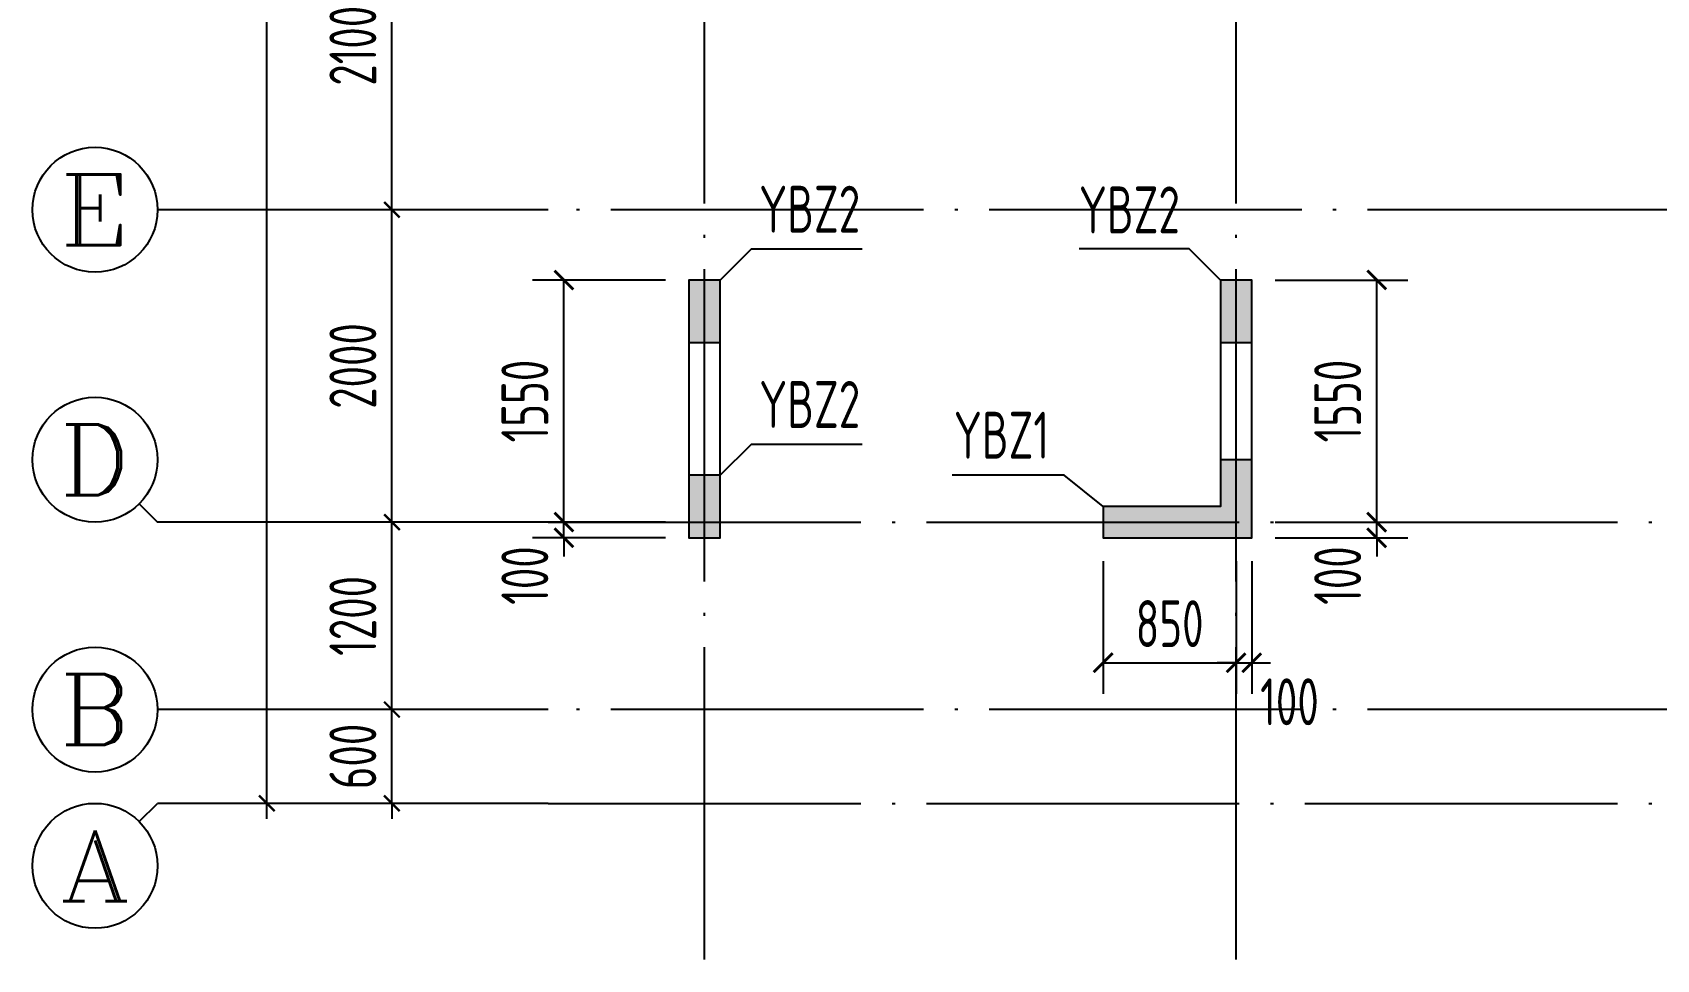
# Model space of a CAD drawing. Extents: x 826826 to 1642106, y -156213 to 399140.
# Drawn here: x 1167277 to 1177667, y 257097 to 263032 of the extents above; entities that cross this region are included whole.
import ezdxf
from ezdxf.enums import TextEntityAlignment as Align

# ---------------------------------------------------------------- set-up
doc = ezdxf.new("R2010")
doc.units = 0
doc.header["$LTSCALE"] = 1000
doc.linetypes.add('DOTE', pattern=[2.42, 2, -0.2, 0.02, -0.2])
doc.layers.get('0').update_dxf_attribs({"linetype": 'CONTINUOUS'})
doc.layers.get('DEFPOINTS').update_dxf_attribs({"linetype": 'CONTINUOUS'})
for name, color, linetype in [('A-AXIS', 1, 'CONTINUOUS'), ('A-DOTE', 10, 'DOTE'), ('AXIS_TEXT', 4, 'CONTINUOUS'), ('S-Q墙实线', 6, 'CONTINUOUS'), ('S-Q墙标注', 3, 'CONTINUOUS'), ('S-X详图填充', 252, 'CONTINUOUS'), ('S-X详图实线', 4, 'CONTINUOUS'), ('S-Y一般标注', 3, 'CONTINUOUS'), ('S-Z柱编号', 6, 'CONTINUOUS')]:
    doc.layers.add(name, color=color, linetype=linetype)
doc.styles.add('_TCH_AXIS', font='COMPLEX', dxfattribs={"bigfont": 'GBCBIG'})
doc.styles.add('COMPLEX', font='COMPLEX')
doc.styles.add('TSSD_DIMENSION', font='Tssdeng.shx', dxfattribs={"width": 0.7, "bigfont": 'tssdchn.shx'})
doc.styles.add('TSSD_REIN', font='tssdeng.shx', dxfattribs={"width": 0.7, "height": 300, "bigfont": 'tssdchn.shx'})
doc.styles.add('结构文字', font='zstxt.shx', dxfattribs={"width": 0.7, "bigfont": 'zshz.shx'})
doc.dimstyles.new('STRUCK', dxfattribs={"dimtxt": 400, "dimasz": 121, "dimexe": 200, "dimexo": 150, "dimgap": 115, "dimtad": 1, "dimdec": 0, "dimdsep": 46, "dimtxsty": '结构文字', "dimblk": 'ARCHTICK', "dimcen": 400, "dimclrd": 3, "dimclre": 3, "dimclrt": 7, "dimadec": 0, "dimazin": 0, "dimtfac": 1, "dimtdec": 0, "dimtix": 1, "dimtmove": 2, "dimatfit": 3, "dimldrblk": '_DIMX', "dimfxl": 0, "dimtolj": 1, "dimtzin": 0, "dimarcsym": 0})
doc.dimstyles.new('TSSD_100_100$0', dxfattribs={"dimtxt": 300, "dimasz": 80, "dimexe": 100, "dimexo": 250, "dimgap": 100, "dimtad": 1, "dimdec": 0, "dimzin": 0, "dimdsep": 46, "dimtxsty": 'TSSD_DIMENSION', "dimblk": 'ARCHTICK', "dimcen": 0, "dimdle": 100, "dimclrd": 3, "dimclre": 3, "dimclrt": 7, "dimadec": 0, "dimazin": 0, "dimtfac": 1, "dimtdec": 0, "dimtix": 1, "dimtmove": 2, "dimatfit": 3, "dimldrblk": 'ARCHTICK', "dimfxl": 0, "dimtolj": 1, "dimtzin": 0, "dimarcsym": 0})

# ---------------------------------------------------------------- blocks, each defined once
blk = doc.blocks.new('_ArchTick')
at = {"color": 0, "linetype": 'ByBlock', "const_width": 0.15}
blk.add_lwpolyline([(-0.5, -0.5), (0.5, 0.5)], dxfattribs=at)
blk = doc.blocks.new('*D36')
at = {"layer": 'DEFPOINTS', "color": 0}
for p in [(738721, 334882), (739721, 334882), (739721, 334282)]:
    blk.add_point(p, dxfattribs=at)
at = {"layer": 'S-Y一般标注', "color": 0, "lineweight": -2}
for p, q in [((738721, 334882), (738721, 334982)), ((739471, 334882), (738621, 334882)), ((738721, 334282), (738721, 334882)), ((739471, 334282), (738621, 334282)), ((738721, 334282), (738721, 334182))]:
    blk.add_line(p, q, dxfattribs=at)
at = {"layer": 'S-Y一般标注', "color": 0, "lineweight": -2, "xscale": 100, "yscale": 100, "zscale": 100}
for p, rotation in [((738721, 334882), 270), ((738721, 334282), 90)]:
    blk.add_blockref('_ArchTick', p, dxfattribs=dict(at, rotation=rotation))
at = {"layer": 'S-Y一般标注', "color": 7, "insert": (738471, 334582), "char_height": 300, "attachment_point": 5, "rotation": 90, "style": 'TSSD_DIMENSION'}
blk.add_mtext('\\A1;600', dxfattribs=at)
blk = doc.blocks.new('*D37')
at = {"layer": 'DEFPOINTS', "color": 0}
for p in [(738721, 336082), (739721, 336082), (739721, 334882)]:
    blk.add_point(p, dxfattribs=at)
at = {"layer": 'S-Y一般标注', "color": 0, "lineweight": -2}
for p, q in [((738721, 334782), (738721, 336182)), ((739471, 336082), (738621, 336082)), ((739471, 334882), (738621, 334882))]:
    blk.add_line(p, q, dxfattribs=at)
at = {"layer": 'S-Y一般标注', "color": 0, "lineweight": -2, "xscale": 100, "yscale": 100, "zscale": 100}
for p, rotation in [((738721, 336082), 90), ((738721, 334882), 270)]:
    blk.add_blockref('_ArchTick', p, dxfattribs=dict(at, rotation=rotation))
at = {"layer": 'S-Y一般标注', "color": 7, "insert": (738471, 335482), "char_height": 300, "attachment_point": 5, "rotation": 90, "style": 'TSSD_DIMENSION'}
blk.add_mtext('\\A1;1200', dxfattribs=at)
blk = doc.blocks.new('*D38')
at = {"layer": 'DEFPOINTS', "color": 0}
for p in [(738721, 338082), (739721, 338082), (739721, 336082)]:
    blk.add_point(p, dxfattribs=at)
at = {"layer": 'S-Y一般标注', "color": 0, "lineweight": -2}
for p, q in [((738721, 335982), (738721, 338182)), ((739471, 338082), (738621, 338082)), ((739471, 336082), (738621, 336082))]:
    blk.add_line(p, q, dxfattribs=at)
at = {"layer": 'S-Y一般标注', "color": 0, "lineweight": -2, "xscale": 100, "yscale": 100, "zscale": 100}
for p, rotation in [((738721, 338082), 90), ((738721, 336082), 270)]:
    blk.add_blockref('_ArchTick', p, dxfattribs=dict(at, rotation=rotation))
at = {"layer": 'S-Y一般标注', "color": 7, "insert": (738471, 337082), "char_height": 300, "attachment_point": 5, "rotation": 90, "style": 'TSSD_DIMENSION'}
blk.add_mtext('\\A1;2000', dxfattribs=at)
blk = doc.blocks.new('*D39')
at = {"layer": 'DEFPOINTS', "color": 0}
for p in [(738721, 340182), (739721, 340182), (739721, 338082)]:
    blk.add_point(p, dxfattribs=at)
at = {"layer": 'S-Y一般标注', "color": 0, "lineweight": -2}
for p, q in [((738721, 337982), (738721, 340282)), ((739471, 340182), (738621, 340182)), ((739471, 338082), (738621, 338082))]:
    blk.add_line(p, q, dxfattribs=at)
at = {"layer": 'S-Y一般标注', "color": 0, "lineweight": -2, "xscale": 100, "yscale": 100, "zscale": 100}
for p, rotation in [((738721, 340182), 90), ((738721, 338082), 270)]:
    blk.add_blockref('_ArchTick', p, dxfattribs=dict(at, rotation=rotation))
at = {"layer": 'S-Y一般标注', "color": 7, "insert": (738471, 339132), "char_height": 300, "attachment_point": 5, "rotation": 90, "style": 'TSSD_DIMENSION'}
blk.add_mtext('\\A1;2100', dxfattribs=at)
blk = doc.blocks.new('*D47')
at = {"layer": 'DEFPOINTS', "color": 0}
for p in [(737921, 348782), (739721, 348782), (739721, 334282)]:
    blk.add_point(p, dxfattribs=at)
at = {"layer": 'S-Y一般标注', "color": 0, "lineweight": -2}
for p, q in [((737921, 334182), (737921, 348882)), ((739471, 348782), (737821, 348782)), ((739471, 334282), (737821, 334282))]:
    blk.add_line(p, q, dxfattribs=at)
at = {"layer": 'S-Y一般标注', "color": 0, "lineweight": -2, "xscale": 100, "yscale": 100, "zscale": 100}
for p, rotation in [((737921, 348782), 90), ((737921, 334282), 270)]:
    blk.add_blockref('_ArchTick', p, dxfattribs=dict(at, rotation=rotation))
at = {"layer": 'S-Y一般标注', "color": 7, "insert": (737671, 341532), "char_height": 300, "attachment_point": 5, "rotation": 90, "style": 'TSSD_DIMENSION'}
blk.add_mtext('\\A1;14500', dxfattribs=at)
blk = doc.blocks.new('_AXISO')
blk.add_circle((0, 0), 0.5)
at = {"layer": 'AXIS_TEXT', "style": 'COMPLEX', "width": 1.041667}
blk.add_attdef('A', text='', height=0.56, dxfattribs=at).set_placement((-0.25, -0.28), (0.25, -0.28), align=Align.FIT)
blk = doc.blocks.new('*D353')
at = {"layer": 'DEFPOINTS', "color": 0}
for p in [(1170677, 259897), (1171477, 259897), (1171477, 259797)]:
    blk.add_point(p, dxfattribs=at)
at = {"layer": 'S-Q墙标注', "color": 3, "lineweight": -2}
for p, q in [((1170677, 259897), (1170677, 260018)), ((1171327, 259897), (1170477, 259897)), ((1170677, 259797), (1170677, 259897)), ((1171327, 259797), (1170477, 259797)), ((1170677, 259797), (1170677, 259676))]:
    blk.add_line(p, q, dxfattribs=at)
at = {"layer": 'S-Q墙标注', "color": 3, "lineweight": -2, "xscale": 121, "yscale": 121, "zscale": 121}
for p, rotation in [((1170677, 259897), 270), ((1170677, 259797), 90)]:
    blk.add_blockref('_ArchTick', p, dxfattribs=dict(at, rotation=rotation))
at = {"layer": 'S-Q墙标注', "color": 7, "insert": (1170427, 259555), "char_height": 300, "attachment_point": 5, "rotation": 90, "style": 'TSSD_REIN'}
blk.add_mtext('\\A1;100', dxfattribs=at)
blk = doc.blocks.new('_DIMX')
blk.add_line((-150, 0), (150, 0))
at = {"const_width": 50}
blk.add_lwpolyline([(-70, -70), (70, 70)], dxfattribs=at)
blk = doc.blocks.new('*D354')
at = {"layer": 'DEFPOINTS', "color": 0}
for p in [(1170677, 261447), (1171477, 261447), (1171477, 259897)]:
    blk.add_point(p, dxfattribs=at)
at = {"layer": 'S-Q墙标注', "color": 3, "lineweight": -2}
for p, q in [((1171327, 261447), (1170477, 261447)), ((1170677, 259897), (1170677, 261447)), ((1171327, 259897), (1170477, 259897))]:
    blk.add_line(p, q, dxfattribs=at)
at = {"layer": 'S-Q墙标注', "color": 3, "lineweight": -2, "xscale": 121, "yscale": 121, "zscale": 121}
for p, rotation in [((1170677, 261447), 90), ((1170677, 259897), 270)]:
    blk.add_blockref('_ArchTick', p, dxfattribs=dict(at, rotation=rotation))
at = {"layer": 'S-Q墙标注', "color": 7, "insert": (1170427, 260672), "char_height": 300, "attachment_point": 5, "rotation": 90, "style": 'TSSD_REIN'}
blk.add_mtext('\\A1;1550', dxfattribs=at)
blk = doc.blocks.new('*D355')
at = {"layer": 'DEFPOINTS', "color": 0}
for p in [(1175077, 259897), (1175877, 259897), (1175077, 259797)]:
    blk.add_point(p, dxfattribs=at)
at = {"layer": 'S-Q墙标注', "color": 3, "lineweight": -2}
for p, q in [((1175877, 259897), (1175877, 260018)), ((1175227, 259897), (1176077, 259897)), ((1175877, 259797), (1175877, 259897)), ((1175227, 259797), (1176077, 259797)), ((1175877, 259797), (1175877, 259676))]:
    blk.add_line(p, q, dxfattribs=at)
at = {"layer": 'S-Q墙标注', "color": 3, "lineweight": -2, "xscale": 121, "yscale": 121, "zscale": 121}
for p, rotation in [((1175877, 259897), 270), ((1175877, 259797), 90)]:
    blk.add_blockref('_ArchTick', p, dxfattribs=dict(at, rotation=rotation))
at = {"layer": 'S-Q墙标注', "color": 7, "insert": (1175627, 259555), "char_height": 300, "attachment_point": 5, "rotation": 90, "style": 'TSSD_REIN'}
blk.add_mtext('\\A1;100', dxfattribs=at)
blk = doc.blocks.new('*D356')
at = {"layer": 'DEFPOINTS', "color": 0}
for p in [(1175077, 261447), (1175877, 261447), (1175077, 259897)]:
    blk.add_point(p, dxfattribs=at)
at = {"layer": 'S-Q墙标注', "color": 3, "lineweight": -2}
for p, q in [((1175227, 261447), (1176077, 261447)), ((1175877, 259897), (1175877, 261447)), ((1175227, 259897), (1176077, 259897))]:
    blk.add_line(p, q, dxfattribs=at)
at = {"layer": 'S-Q墙标注', "color": 3, "lineweight": -2, "xscale": 121, "yscale": 121, "zscale": 121}
for p, rotation in [((1175877, 261447), 90), ((1175877, 259897), 270)]:
    blk.add_blockref('_ArchTick', p, dxfattribs=dict(at, rotation=rotation))
at = {"layer": 'S-Q墙标注', "color": 7, "insert": (1175627, 260672), "char_height": 300, "attachment_point": 5, "rotation": 90, "style": 'TSSD_REIN'}
blk.add_mtext('\\A1;1550', dxfattribs=at)
blk = doc.blocks.new('*D357')
at = {"layer": 'DEFPOINTS', "color": 0}
for p in [(1174127, 259797), (1174977, 259797), (1174977, 258997)]:
    blk.add_point(p, dxfattribs=at)
at = {"layer": 'S-Q墙标注', "color": 3, "lineweight": -2}
for p, q in [((1174127, 259647), (1174127, 258797)), ((1174977, 259647), (1174977, 258797)), ((1174127, 258997), (1174977, 258997))]:
    blk.add_line(p, q, dxfattribs=at)
at = {"layer": 'S-Q墙标注', "color": 3, "lineweight": -2, "xscale": 121, "yscale": 121, "zscale": 121, "rotation": 180}
blk.add_blockref('_ArchTick', (1174127, 258997), dxfattribs=at)
at = {"layer": 'S-Q墙标注', "color": 3, "lineweight": -2, "xscale": 121, "yscale": 121, "zscale": 121}
blk.add_blockref('_ArchTick', (1174977, 258997), dxfattribs=at)
at = {"layer": 'S-Q墙标注', "color": 7, "insert": (1174552, 259247), "char_height": 300, "attachment_point": 5, "style": 'TSSD_REIN'}
blk.add_mtext('\\A1;850', dxfattribs=at)
blk = doc.blocks.new('*D358')
at = {"layer": 'DEFPOINTS', "color": 0}
for p in [(1174977, 259797), (1175077, 259797), (1175077, 258997)]:
    blk.add_point(p, dxfattribs=at)
at = {"layer": 'S-Q墙标注', "color": 3, "lineweight": -2}
for p, q in [((1174977, 259647), (1174977, 258797)), ((1175077, 259647), (1175077, 258797)), ((1174977, 258997), (1174856, 258997)), ((1174977, 258997), (1175077, 258997)), ((1175077, 258997), (1175198, 258997))]:
    blk.add_line(p, q, dxfattribs=at)
at = {"layer": 'S-Q墙标注', "color": 3, "lineweight": -2, "xscale": 121, "yscale": 121, "zscale": 121}
blk.add_blockref('_ArchTick', (1174977, 258997), dxfattribs=at)
at = {"layer": 'S-Q墙标注', "color": 3, "lineweight": -2, "xscale": 121, "yscale": 121, "zscale": 121, "rotation": 180}
blk.add_blockref('_ArchTick', (1175077, 258997), dxfattribs=at)
at = {"layer": 'S-Q墙标注', "color": 7, "insert": (1175319, 258747), "char_height": 300, "attachment_point": 5, "style": 'TSSD_REIN'}
blk.add_mtext('\\A1;100', dxfattribs=at)
blk = doc.blocks.new('20210801.08473688')
at = {"layer": 'A-AXIS'}
for p, q in [((3300, 8100), (800, 8100)), ((682.8, 6217.2), (800, 6100)), ((3300, 6100), (800, 6100)), ((3300, 4900), (800, 4900)), ((682.8, 4182.8), (800, 4300)), ((3300, 4300), (800, 4300))]:
    blk.add_line(p, q, dxfattribs=at)
at = {"layer": 'A-DOTE'}
for p, q in [((4300, 3300), (4300, 19800)), ((7700, 3300), (7700, 10500)), ((54100, 8100), (3300, 8100)), ((3300, 6100), (54100, 6100)), ((54100, 4900), (3300, 4900)), ((3300, 4300), (54100, 4300))]:
    blk.add_line(p, q, dxfattribs=at)
at = {"layer": 'A-AXIS'}
ref = blk.add_blockref('_AXISO', (400, 8100), dxfattribs=dict(at, xscale=800, yscale=800, zscale=800))
ref.add_attrib('A', 'E', dxfattribs={"layer": 'AXIS_TEXT', "height": 452.5, "style": '_TCH_AXIS', "width": 1.3125}).set_placement((173.7, 7873.7), (626.3, 7873.7), align=Align.FIT)
ref = blk.add_blockref('_AXISO', (400, 6500), dxfattribs=dict(at, xscale=800, yscale=800, zscale=800))
ref.add_attrib('A', 'D', dxfattribs={"layer": 'AXIS_TEXT', "height": 452.5, "style": '_TCH_AXIS', "width": 1.235294}).set_placement((173.7, 6273.7), (626.3, 6273.7), align=Align.FIT)
ref = blk.add_blockref('_AXISO', (400, 4900), dxfattribs=dict(at, xscale=800, yscale=800, zscale=800))
ref.add_attrib('A', 'B', dxfattribs={"layer": 'AXIS_TEXT', "height": 452.5, "style": '_TCH_AXIS', "width": 1.235294}).set_placement((173.7, 4673.7), (626.3, 4673.7), align=Align.FIT)
ref = blk.add_blockref('_AXISO', (400, 3900), dxfattribs=dict(at, xscale=800, yscale=800, zscale=800))
ref.add_attrib('A', 'A', dxfattribs={"layer": 'AXIS_TEXT', "height": 452.5, "style": '_TCH_AXIS', "width": 1.166667}).set_placement((173.7, 3673.7), (626.3, 3673.7), align=Align.FIT)
at = {"layer": 'S-Y一般标注'}
for p1, p2, distance, picture, middle in [((3300, 4300), (3300, 18800), 1800, '*D47', (1250, 11550)), ((3300, 8100), (3300, 10200), 1000, '*D39', (2050, 9150)), ((3300, 6100), (3300, 8100), 1000, '*D38', (2050, 7100)), ((3300, 4900), (3300, 6100), 1000, '*D37', (2050, 5500)), ((3300, 4300), (3300, 4900), 1000, '*D36', (2050, 4600))]:
    dim = blk.add_aligned_dim(p1=p1, p2=p2, distance=distance, dimstyle='TSSD_100_100$0', override={"dimasz": 100, "dimclrd": 0, "dimclre": 0}, dxfattribs=at)
    dim.commit()
    dim.dimension.update_dxf_attribs({"geometry": picture, "text_midpoint": middle, "insert": (-736421.3, -329982)})

msp = doc.modelspace()

# ---------------------------------------------------------------- hatches: boundary and pattern name
at = {"layer": 'S-X详图填充'}
h = msp.add_hatch(color=256, dxfattribs=at)
h.dxf.hatch_style = 1
h.paths.add_polyline_path([(1171477.04, 261046.78), (1171677.04, 261046.78), (1171677.04, 261446.78), (1171477.04, 261446.78)])
h = msp.add_hatch(color=256, dxfattribs=at)
h.dxf.hatch_style = 1
h.paths.add_polyline_path([(1174877.04, 261046.82), (1175077.04, 261046.82), (1175077.04, 261446.82), (1174877.04, 261446.82)])
h = msp.add_hatch(color=256, dxfattribs=at)
h.dxf.hatch_style = 1
h.paths.add_polyline_path([(1175077.04, 260296.82), (1174877.04, 260296.82), (1174877.04, 259996.82), (1174127.03, 259996.82), (1174127.03, 259796.82), (1175077.04, 259796.82)])
h = msp.add_hatch(color=256, dxfattribs=at)
h.dxf.hatch_style = 1
h.paths.add_polyline_path([(1171677.04, 260196.82), (1171477.04, 260196.82), (1171477.04, 259796.82), (1171677.04, 259796.82)])

# ---------------------------------------------------------------- linework, layer by layer
at = {"layer": 'S-Q墙实线'}
for points in [[(1171677.04, 259796.82), (1171677.04, 261446.82), (1171477.04, 261446.82), (1171477.04, 259796.82)], [(1174127.03, 259796.82), (1175077.04, 259796.82), (1175077.04, 261446.82), (1174877.04, 261446.82), (1174877.04, 259996.82), (1174127.04, 259996.82), (1174127.04, 259996.82), (1174127.03, 259796.82)]]:
    msp.add_lwpolyline(points, close=True, dxfattribs=at)
at = {"layer": 'S-X详图实线'}
for points in [[(1171477.04, 261046.78), (1171677.04, 261046.78), (1171677.04, 261446.78), (1171477.04, 261446.78), (1171477.04, 261046.78)], [(1174877.04, 261046.82), (1175077.04, 261046.82), (1175077.04, 261446.82), (1174877.04, 261446.82), (1174877.04, 261046.82)], [(1175077.04, 260296.82), (1174877.04, 260296.82), (1174877.04, 259996.82), (1174127.03, 259996.81), (1174127.03, 259796.81), (1175077.04, 259796.82), (1175077.04, 260296.82)], [(1171677.04, 260196.82), (1171477.04, 260196.82), (1171477.04, 259796.82), (1171677.04, 259796.82), (1171677.04, 260196.82)]]:
    msp.add_lwpolyline(points, close=True, dxfattribs=at)
at = {"layer": 'S-Z柱编号', "color": 7}
for points in [[(1171677.04, 261446.78), (1171877.04, 261646.78), (1172584.42, 261646.78)], [(1174877.04, 261446.82), (1174677.04, 261646.82), (1173973.17, 261646.82)], [(1171677.04, 260196.82), (1171877.04, 260396.82), (1172584.42, 260396.82)], [(1174127.03, 259996.81), (1173877.04, 260196.82), (1173161.82, 260196.82)]]:
    msp.add_lwpolyline(points, dxfattribs=at)

# ---------------------------------------------------------------- block references
at = {"layer": 'S-Y一般标注'}
msp.add_blockref('20210801.08473688', (1167277.03, 253796.81), dxfattribs=at)

# ---------------------------------------------------------------- texts
at = {"layer": 'S-Z柱编号', "color": 7, "style": 'TSSD_REIN', "width": 0.7}
for s, p in [('YBZ2', (1171926.01, 261660.52)), ('YBZ2', (1173971.27, 261656.1)), ('YBZ2', (1171926.01, 260410.56)), ('YBZ1', (1173171.27, 260213.66))]:
    msp.add_text(s, height=300, dxfattribs=at).set_placement(p, align=Align.BOTTOM_LEFT)

# ---------------------------------------------------------------- dimensions: what is measured, and where the dimension line sits
at = {"layer": 'S-Q墙标注'}
for base, p1, p2, picture, middle in [((1170677.04, 261446.78), (1171477.04, 259896.82), (1171477.04, 261446.78), '*D354', (1170427.04, 260671.8)), ((1175877.04, 261446.82), (1175077.04, 259896.82), (1175077.04, 261446.82), '*D356', (1175627.04, 260671.82))]:
    dim = msp.add_linear_dim(base=base, p1=p1, p2=p2, angle=90, dimstyle='STRUCK', override={"dimtxt": 300, "dimgap": 100, "dimtxsty": 'TSSD_REIN'}, dxfattribs=at)
    dim.commit()
    dim.dimension.update_dxf_attribs({"geometry": picture, "text_midpoint": middle})
for base, p1, p2, picture, middle in [((1170677.04, 259896.82), (1171477.04, 259796.82), (1171477.04, 259896.82), '*D353', (1170427.04, 259554.89)), ((1175877.04, 259896.82), (1175077.04, 259796.82), (1175077.04, 259896.82), '*D355', (1175627.04, 259554.89))]:
    dim = msp.add_linear_dim(base=base, p1=p1, p2=p2, angle=90, dimstyle='STRUCK', override={"dimtxt": 300, "dimgap": 100, "dimtxsty": 'TSSD_REIN'}, dxfattribs=at)
    dim.commit()
    dim.dimension.update_dxf_attribs({"geometry": picture, "text_midpoint": middle, "dimtype": 160})
dim = msp.add_linear_dim(base=(1174977.03, 258996.82), p1=(1174127.03, 259796.81), p2=(1174977.03, 259796.82), dimstyle='STRUCK', override={"dimtxt": 300, "dimgap": 100, "dimtxsty": 'TSSD_REIN'}, dxfattribs=at)
dim.commit()
dim.dimension.update_dxf_attribs({"geometry": '*D357', "text_midpoint": (1174552.03, 259246.82)})
dim = msp.add_linear_dim(base=(1175077.04, 258996.82), p1=(1174977.03, 259796.82), p2=(1175077.04, 259796.82), dimstyle='STRUCK', override={"dimtxt": 300, "dimgap": 100, "dimtxsty": 'TSSD_REIN'}, dxfattribs=at)
dim.commit()
dim.dimension.update_dxf_attribs({"geometry": '*D358', "text_midpoint": (1175318.96, 258746.82), "dimtype": 160})

doc.saveas('drawing.dxf')
